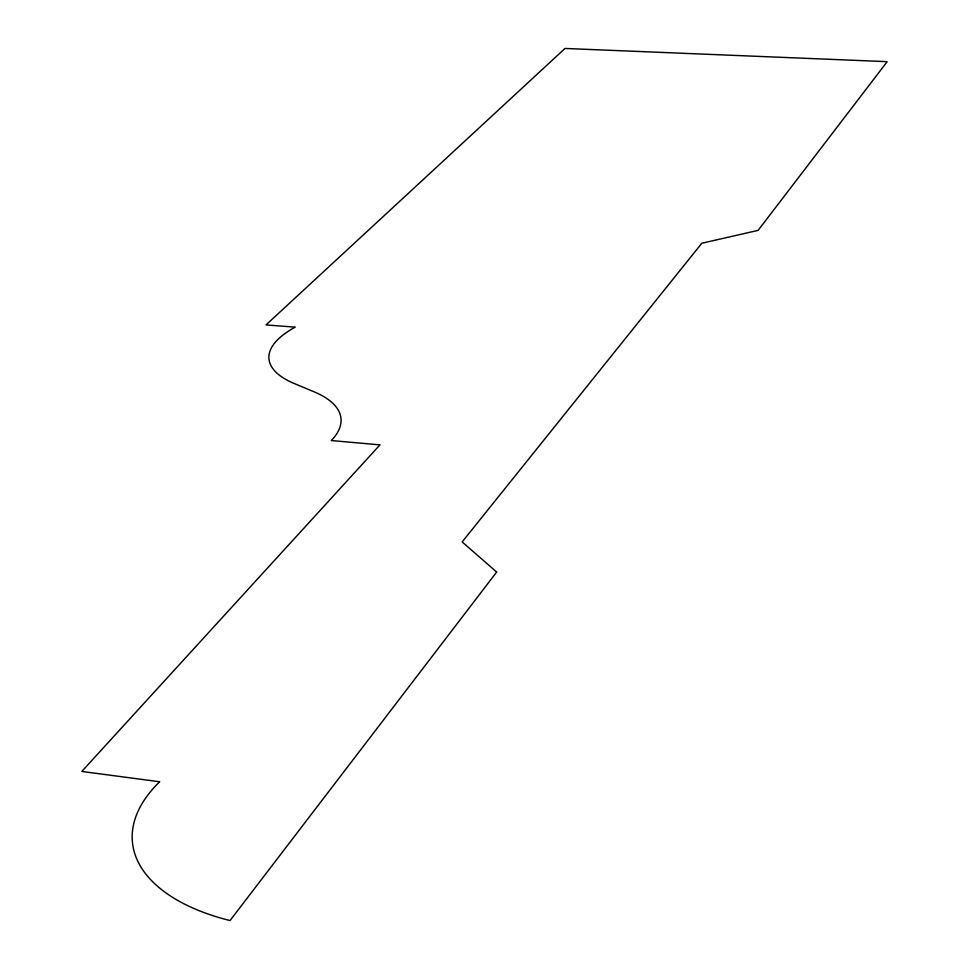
<?xml version="1.0" encoding="UTF-8"?>
<svg xmlns="http://www.w3.org/2000/svg" width="969" height="969" viewBox="0 0 969 969"><rect width="100%" height="100%" fill="white"/><g stroke="black" fill="none" stroke-linecap="round" stroke-linejoin="round"><path stroke-width="1.45" d="M496.685 572.037L230.041 920.55A209.752 106.832 -5.7 0 1 159.667 781.765L81.808 771.445L379.969 444.88L331.325 440.544A128.259 50.109 -6 0 0 314.186 391.864L294.285 383.542A122.748 45.688 -4.5 0 1 295.23 327.147L266.003 324.93L565.012 48.45L887.192 61.665L758.109 230.38L701.835 243.231L462.152 541.937L496.685 572.037"/></g></svg>
